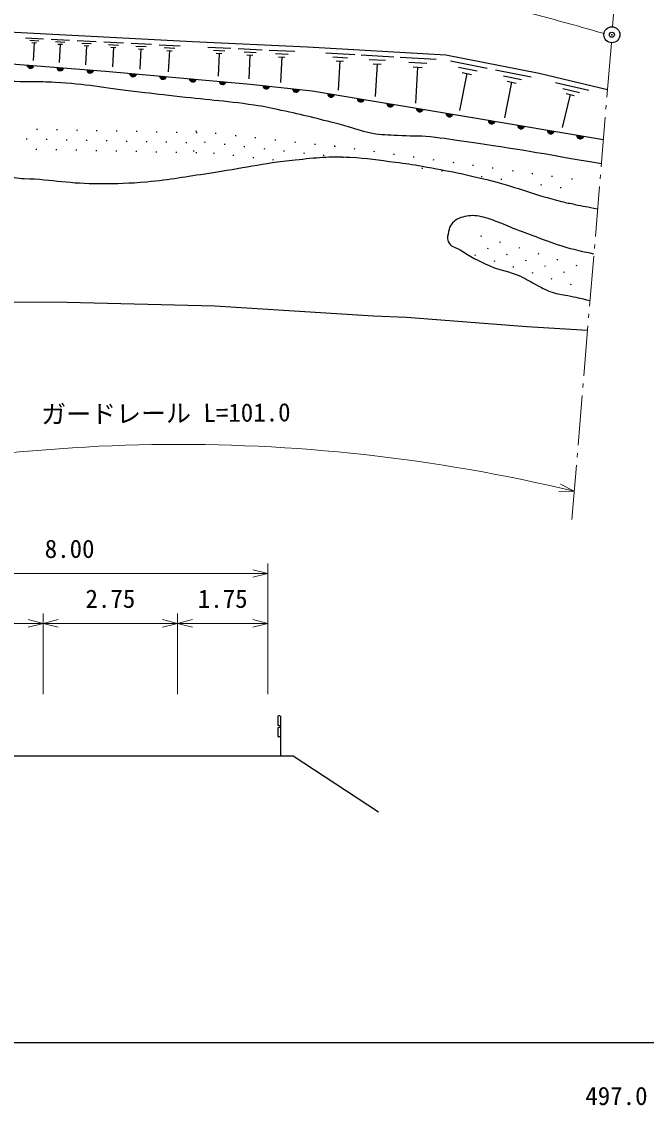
# Model space of a CAD drawing. Units: millimetres, scale not verified. Extents: x 40000 to 680000, y 20000 to 380000.
# Drawn here: x 505432 to 567993, y 198715 to 307270 of the extents above; entities that cross this region are included whole.
import ezdxf
from ezdxf.enums import TextEntityAlignment as Align

# ---------------------------------------------------------------- set-up
doc = ezdxf.new("R2010")
doc.units = ezdxf.units.MM
doc.header["$LTSCALE"] = 1000
doc.header["$PDMODE"] = 32
doc.header["$PDSIZE"] = 500
doc.linetypes.add('CHAIN', pattern=[18.5, 12, -1.5, 3.5, -1.5])
for name, color, linetype, lineweight in [('M-BGD', 7, 'Continuous', 25), ('M-BMK', 2, 'CHAIN', 13), ('M-BMK-HTXT', 7, 'Continuous', 13), ('M-BMK-SRVR', 3, 'Continuous', 25), ('M-STR-HTXT', 7, 'Continuous', 13), ('M-TTL-BAND', 7, 'Continuous', 25)]:
    doc.layers.add(name, color=color, linetype=linetype, lineweight=lineweight)
doc.layers.add('M-OTRS', color=6, linetype='Continuous')
doc.styles.add('ＭＳ ゴシック', font='')
doc.styles.get('ＭＳ ゴシック').set_extended_font_data('MS Gothic')

msp = doc.modelspace()

# ---------------------------------------------------------------- linework, layer by layer
at = {"layer": 'M-BGD'}
for p, q in [((505817, 305654), (507605, 305561)), ((506253, 305407), (507147, 305361)), ((506465, 305172), (506912, 305149)), ((506688, 305160), (506595, 303372)), ((508376, 305521), (510220, 305426)), ((508825, 305267), (509747, 305219)), ((510991, 305386), (512892, 305287)), ((511454, 305123), (512404, 305074)), ((513659, 305247), (515624, 305145)), ((516383, 305106), (518427, 305000)), ((509044, 305024), (509505, 305000)), ((509274, 305012), (509179, 303168)), ((511679, 304873), (512154, 304849)), ((511917, 304861), (511818, 302960)), ((514138, 304976), (515120, 304925)), ((514371, 304718), (514862, 304692)), ((514616, 304705), (514514, 302741)), ((516881, 304824), (517903, 304771)), ((517123, 304555), (517634, 304529)), ((517379, 304542), (517273, 302497)), ((519185, 304961), (521312, 304851)), ((519703, 304667), (520766, 304612)), ((519955, 304388), (520487, 304360)), ((520221, 304374), (520111, 302247)), ((524092, 304715), (526376, 304609)), ((524650, 304403), (525792, 304350)), ((524922, 304104), (525493, 304078)), ((525208, 304091), (525102, 301807)), ((527124, 304575), (529511, 304464)), ((527707, 304249), (528900, 304193)), ((530229, 304431), (532778, 304313)), ((530852, 304083), (532126, 304024)), ((535879, 304149), (538811, 303981)), ((527991, 303937), (528588, 303909)), ((528290, 303923), (528179, 301536)), ((531155, 303749), (531793, 303720)), ((531474, 303735), (531356, 301186)), ((536591, 303741), (538057, 303657)), ((536937, 303353), (537670, 303311)), ((537303, 303332), (537135, 300400)), ((539449, 303944), (542702, 303758)), ((540239, 303491), (541866, 303398)), ((540622, 303061), (541436, 303015)), ((541029, 303038), (540842, 299784)), ((543326, 303722), (546930, 303516)), ((544201, 303220), (546003, 303117)), ((548365, 303359), (552053, 302626)), ((544626, 302744), (545527, 302692)), ((545076, 302718), (544870, 299114)), ((549195, 302715), (551039, 302348)), ((550026, 302070), (549292, 298382)), ((549565, 302162), (550487, 301978)), ((552891, 302459), (556473, 301747)), ((553698, 301833), (555488, 301477)), ((554504, 301208), (553792, 297626)), ((554056, 301297), (554952, 301119)), ((558905, 301193), (562220, 300401)), ((560364, 299968), (559573, 296653)), ((559635, 300580), (561292, 300185)), ((559950, 300067), (560779, 299869)), ((506909, 296509), (507009, 296506)), ((508909, 296464), (509009, 296462)), ((510908, 296420), (511008, 296418)), ((512908, 296376), (513008, 296374)), ((505887, 295531), (505987, 295529)), ((507887, 295487), (507987, 295485)), ((509886, 295443), (509986, 295440)), ((511886, 295399), (511986, 295396)), ((513885, 295355), (513985, 295352)), ((514907, 296332), (515007, 296330)), ((515885, 295311), (515985, 295308)), ((516907, 296288), (517007, 296286)), ((518906, 296244), (519006, 296242)), ((520906, 296200), (521006, 296198)), ((522828, 296324), (522927, 296313)), ((522905, 296156), (523005, 296154)), ((524816, 296103), (524915, 296092)), ((526803, 295883), (526903, 295872)), ((528791, 295663), (528891, 295652)), ((530779, 295443), (530879, 295432)), ((506865, 294509), (506965, 294507)), ((508865, 294465), (508965, 294463)), ((510864, 294421), (510964, 294419)), ((512864, 294377), (512964, 294375)), ((514863, 294333), (514963, 294331)), ((516863, 294289), (516963, 294287)), ((517884, 295267), (517984, 295264)), ((518862, 294245), (518962, 294243)), ((519884, 295222), (519984, 295220)), ((520862, 294201), (520962, 294198)), ((521883, 295178), (521983, 295176)), ((522608, 294336), (522707, 294325)), ((523712, 295220), (523811, 295208)), ((525699, 294999), (525799, 294988)), ((527687, 294779), (527787, 294768)), ((529675, 294559), (529775, 294548)), ((531663, 294339), (531762, 294328)), ((532767, 295222), (532866, 295211)), ((534755, 295002), (534854, 294991)), ((536721, 294836), (536820, 294822)), ((536743, 294782), (536842, 294771)), ((538702, 294560), (538801, 294546)), ((540683, 294284), (540782, 294270)), ((522861, 294157), (522961, 294154)), ((524595, 294115), (524695, 294104)), ((526583, 293895), (526683, 293884)), ((528571, 293675), (528670, 293664)), ((530559, 293455), (530658, 293444)), ((533651, 294118), (533750, 294107)), ((535639, 293898), (535738, 293887)), ((537573, 293708), (537673, 293694)), ((542664, 294008), (542763, 293994)), ((544645, 293732), (544744, 293718)), ((546625, 293456), (546724, 293442)), ((548606, 293180), (548705, 293166)), ((545497, 292603), (545596, 292590)), ((547478, 292327), (547577, 292314)), ((550587, 292904), (550686, 292890)), ((552568, 292628), (552667, 292614)), ((554549, 292352), (554648, 292338)), ((556530, 292075), (556629, 292062)), ((551439, 291775), (551539, 291761)), ((553420, 291499), (553519, 291485)), ((557382, 290947), (557481, 290933)), ((558510, 291799), (558610, 291786)), ((560491, 291523), (560590, 291510)), ((559363, 290671), (559462, 290657)), ((551388, 285817), (551484, 285788)), ((552049, 284567), (552145, 284538)), ((553300, 285228), (553395, 285198)), ((555211, 284638), (555306, 284609)), ((550799, 283906), (550894, 283877)), ((553960, 283978), (554056, 283948)), ((555872, 283388), (555967, 283359)), ((557122, 284049), (557217, 284019)), ((559033, 283459), (559129, 283430)), ((552710, 283317), (552806, 283287)), ((554621, 282727), (554717, 282698)), ((557783, 282799), (557878, 282769)), ((560944, 282870), (561040, 282840)), ((556532, 282138), (556628, 282108)), ((558443, 281548), (558539, 281519)), ((559694, 282209), (559789, 282180)), ((560355, 280959), (560450, 280929)), ((531074, 237624), (531074, 236874)), ((531274, 237724), (531174, 237724)), ((531374, 233724), (531374, 237724)), ((531074, 236474), (531074, 235724)), ((531274, 235624), (531174, 235624))]:
    msp.add_line(p, q, dxfattribs=at)
for points in [[(271613, 256244), (273396, 252091), (274314, 250970), (275040, 250682), (277583, 250869), (290837, 251990), (299691, 252727), (313663, 255673), (335644, 261283), (357977, 268508), (371321, 272715), (387386, 277654), (409567, 284605), (415556, 287740), (426652, 290988), (461091, 300755), (479488, 305996), (485925, 307196), (499000, 306508), (522533, 305288), (534067, 304754), (547901, 303961), (557246, 302103), (564111, 300464)], [(361441, 264399), (374076, 268650), (397001, 276259), (418417, 283641), (417976, 285128), (424455, 285547), (432425, 287936), (456590, 295672), (465330, 298480), (477559, 301093), (489805, 303054), (493820, 303467), (498800, 303487), (513824, 302300), (528331, 301021), (534514, 300332), (550177, 297728), (563695, 295453)], [(448996, 270441), (454655, 271902), (462222, 273711), (462286, 273774), (465942, 274536), (466005, 274599), (467373, 274790), (467436, 274853), (479676, 276820), (482824, 277518), (487498, 278184), (497162, 279197), (509974, 279161), (524789, 278805), (540652, 277814), (543958, 277685), (556039, 276727), (562111, 276373)], [(478787, 228941), (487683, 234899), (490383, 234899), (490383, 233724), (532607, 233724), (541164, 228110)]]:
    msp.add_lwpolyline(points, dxfattribs=at)
for centre, radius, start, end in [((506316, 302947), 354, 184.28083, 346.68601), ((506316, 302947), 283, 186.50487, 344.46197), ((506316, 302947), 212, 190.25119, 340.71564), ((506316, 302947), 142, 197.96292, 333.00391), ((506316, 302947), 100, 208.28058, 322.68625), ((509307, 302711), 354, 184.28083, 346.68601), ((509307, 302711), 283, 186.50487, 344.46197), ((509307, 302711), 212, 190.25119, 340.71564), ((509307, 302711), 142, 197.96292, 333.00391), ((509307, 302711), 100, 208.28058, 322.68625), ((512298, 302475), 354, 184.28083, 346.68601), ((512298, 302475), 283, 186.50487, 344.46197), ((512298, 302475), 212, 190.25119, 340.71564), ((512298, 302475), 142, 197.96292, 333.00391), ((512298, 302475), 100, 208.28058, 322.68625), ((516600, 302110), 354, 183.75911, 346.16429), ((516600, 302110), 283, 185.98315, 343.94025), ((516600, 302110), 212, 189.72948, 340.19393), ((516600, 302110), 142, 197.44121, 332.4822), ((516600, 302110), 100, 207.75887, 322.16453), ((519588, 301846), 354, 183.75911, 346.16429), ((519588, 301846), 283, 185.98315, 343.94025), ((519588, 301846), 212, 189.72948, 340.19393), ((519588, 301846), 142, 197.44121, 332.4822), ((519588, 301846), 100, 207.75887, 322.16453), ((522577, 301583), 354, 183.75911, 346.16429), ((522577, 301583), 283, 185.98315, 343.94025), ((522577, 301583), 212, 189.72948, 340.19393), ((522577, 301583), 142, 197.44121, 332.4822), ((522577, 301583), 100, 207.75887, 322.16453), ((525565, 301319), 354, 183.75911, 346.16429), ((525565, 301319), 283, 185.98315, 343.94025), ((525565, 301319), 212, 189.72948, 340.19393), ((525565, 301319), 142, 197.44121, 332.4822), ((525565, 301319), 100, 207.75887, 322.16453), ((529937, 300897), 354, 182.44365, 344.84883), ((529937, 300897), 283, 184.66769, 342.62479), ((529937, 300897), 212, 188.41401, 338.87846), ((529937, 300897), 142, 196.12574, 331.16673), ((529937, 300897), 100, 206.44341, 320.84907), ((532919, 300565), 354, 182.44365, 344.84883), ((532919, 300565), 283, 184.66769, 342.62479), ((532919, 300565), 212, 188.41401, 338.87846), ((532919, 300565), 142, 196.12574, 331.16673), ((532919, 300565), 100, 206.44341, 320.84907), ((536435, 300068), 354, 179.35646, 341.76164), ((536435, 300068), 283, 181.5805, 339.5376), ((536435, 300068), 212, 185.32683, 335.79127), ((536435, 300068), 142, 193.03855, 328.07954), ((536435, 300068), 100, 203.35622, 317.76188), ((539395, 299576), 354, 179.35646, 341.76164), ((539395, 299576), 283, 181.5805, 339.5376), ((539395, 299576), 212, 185.32683, 335.79127), ((539395, 299576), 142, 193.03855, 328.07954), ((539395, 299576), 100, 203.35622, 317.76188), ((542354, 299084), 354, 179.35646, 341.76164), ((542354, 299084), 283, 181.5805, 339.5376), ((542354, 299084), 212, 185.32683, 335.79127), ((542354, 299084), 142, 193.03855, 328.07954), ((542354, 299084), 100, 203.35622, 317.76188), ((545314, 298592), 354, 179.35646, 341.76164), ((545314, 298592), 283, 181.5805, 339.5376), ((545314, 298592), 212, 185.32683, 335.79127), ((545314, 298592), 142, 193.03855, 328.07954), ((545314, 298592), 100, 203.35622, 317.76188), ((548273, 298099), 354, 179.35646, 341.76164), ((548273, 298099), 283, 181.5805, 339.5376), ((548273, 298099), 212, 185.32683, 335.79127), ((548273, 298099), 142, 193.03855, 328.07954), ((548273, 298099), 100, 203.35622, 317.76188), ((552507, 297391), 354, 179.24558, 341.65076), ((552507, 297391), 283, 181.46962, 339.42672), ((552507, 297391), 212, 185.21595, 335.68039), ((552507, 297391), 142, 192.92768, 327.96866), ((552507, 297391), 100, 203.24534, 317.651), ((555466, 296893), 354, 179.24558, 341.65076), ((555466, 296893), 283, 181.46962, 339.42672), ((555466, 296893), 212, 185.21595, 335.68039), ((555466, 296893), 142, 192.92768, 327.96866), ((555466, 296893), 100, 203.24534, 317.651), ((558424, 296395), 354, 179.24558, 341.65076), ((558424, 296395), 283, 181.46962, 339.42672), ((558424, 296395), 212, 185.21595, 335.68039), ((558424, 296395), 142, 192.92768, 327.96866), ((558424, 296395), 100, 203.24534, 317.651), ((561382, 295897), 354, 179.24558, 341.65076), ((561382, 295897), 283, 181.46962, 339.42672), ((561382, 295897), 212, 185.21595, 335.68039), ((561382, 295897), 142, 192.92768, 327.96866), ((561382, 295897), 100, 203.24534, 317.651), ((531174, 237624), 100, 90, 180), ((531174, 236874), 100, 180, 270), ((531174, 236674), 100, 270, 90), ((531174, 236474), 100, 90, 180), ((531174, 235724), 100, 180, 270)]:
    msp.add_arc(centre, radius, start, end, dxfattribs=at)
for points, knots in [([(563493, 293025), (556972, 294143), (555282, 294479), (549991, 295228), (548579, 295428), (547792, 295576), (546373, 295724), (545091, 295858), (544361, 295772), (543075, 295852), (542088, 295914), (541525, 295895), (540553, 296076), (539233, 296323), (538539, 296656), (537238, 296989), (534980, 297567), (533716, 297905), (531434, 298382), (530380, 298602), (529795, 298763), (528728, 298910), (525608, 299342), (523845, 299454), (520715, 299807), (519138, 299985), (518256, 300090), (516680, 300271), (513600, 300626), (511891, 301021), (508794, 301184), (507845, 301234), (507311, 301243), (506361, 301248), (503337, 301265), (501637, 301411), (498619, 301216), (496676, 301091), (495596, 300914), (493656, 300752), (490798, 300512), (489170, 300667), (486330, 300271), (484959, 300080), (484204, 299887), (482840, 299647), (479726, 299099), (477962, 298902), (474858, 298302), (473684, 298075), (473010, 298004), (471864, 297661), (471055, 297419), (470663, 297113), (469863, 296845), (468630, 296432), (467899, 296284), (466604, 296172), (466036, 296123), (465693, 296453), (465147, 296284), (464529, 296093), (464298, 295727), (463834, 295276), (462946, 294410), (462622, 293759), (461737, 292890), (461473, 292630), (461214, 292616), (460960, 292346), (460292, 291633), (459792, 291271), (459439, 290360), (459191, 289719), (459060, 289318), (459103, 288631), (459148, 287915), (459300, 287520), (459567, 286854), (459806, 286258), (459945, 285882), (460419, 285449), (460697, 285194), (460896, 285068), (461262, 284979), (461862, 284833), (462226, 285008), (462842, 285064), (464159, 285186), (464871, 285518), (466193, 285555), (467658, 285597), (468479, 285521), (469941, 285429), (472167, 285289), (473406, 285112), (475625, 284900), (477536, 284718), (478598, 284480), (480517, 284420), (481856, 284378), (482618, 284398), (483943, 284596), (485056, 284762), (485686, 284889), (486745, 285269), (488686, 285965), (489666, 286621), (491589, 287366), (492406, 287683), (492877, 287840), (493734, 288023), (495174, 288330), (496027, 288179), (497497, 288263), (498730, 288333), (499430, 288264), (500655, 288423), (501302, 288507), (501733, 288473), (502272, 288839), (502555, 289031), (502644, 289242), (502769, 289560), (502967, 290064), (502869, 290417), (503105, 290905), (503267, 291239), (503456, 291429), (503809, 291545), (504502, 291772), (504946, 291584), (505675, 291561), (508638, 291469), (510283, 291032), (513248, 291049), (515091, 291059), (516128, 291074), (517963, 291241), (520422, 291464), (521781, 291747), (524224, 292105), (527589, 292599), (529446, 293089), (532830, 293434), (534969, 293653), (536182, 293803), (538330, 293691), (540108, 293597), (541095, 293418), (542861, 293194), (543909, 293062), (544495, 292977), (545535, 292794), (548276, 292311), (549807, 291996), (552508, 291321), (555269, 290630), (556734, 289942), (559497, 289255), (560018, 289126), (560316, 289077), (560842, 288967), (561729, 288782), (562014, 288730), (563119, 288519)], [0, 0, 0, 0, 1, 1, 1, 2, 2, 2, 3, 3, 3, 4, 4, 4, 5, 5, 5, 6, 6, 6, 7, 7, 7, 8, 8, 8, 9, 9, 9, 10, 10, 10, 11, 11, 11, 12, 12, 12, 13, 13, 13, 14, 14, 14, 15, 15, 15, 16, 16, 16, 17, 17, 17, 18, 18, 18, 19, 19, 19, 20, 20, 20, 21, 21, 21, 22, 22, 22, 23, 23, 23, 24, 24, 24, 25, 25, 25, 26, 26, 26, 27, 27, 27, 28, 28, 28, 29, 29, 29, 30, 30, 30, 31, 31, 31, 32, 32, 32, 33, 33, 33, 34, 34, 34, 35, 35, 35, 36, 36, 36, 37, 37, 37, 38, 38, 38, 39, 39, 39, 40, 40, 40, 41, 41, 41, 42, 42, 42, 43, 43, 43, 44, 44, 44, 45, 45, 45, 46, 46, 46, 47, 47, 47, 48, 48, 48, 49, 49, 49, 50, 50, 50, 51, 51, 51, 52, 52, 52, 53, 53, 53, 54, 54, 54, 55, 55, 55, 55]), ([(562744, 283996), (561633, 284212), (561312, 284286), (560408, 284528), (559159, 284863), (558489, 285153), (557270, 285585), (556363, 285906), (555860, 286100), (554964, 286449), (554140, 286771), (553697, 287000), (552861, 287293), (552242, 287510), (551899, 287675), (551250, 287773), (550612, 287869), (550222, 287870), (549601, 287698), (549111, 287563), (548829, 287392), (548501, 287004), (548292, 286757), (548259, 286552), (548192, 286236), (548111, 285860), (548025, 285617), (548149, 285254), (548332, 284716), (548853, 284714), (549334, 284411), (550433, 283716), (551070, 283346), (552264, 282831), (553445, 282321), (554204, 282286), (555381, 281763), (556080, 281453), (556421, 281179), (557105, 280835), (557658, 280556), (557958, 280369), (558546, 280173), (559143, 279973), (559509, 279975), (560125, 279842), (560999, 279653), (561276, 279587), (562357, 279335)], [0, 0, 0, 0, 1, 1, 1, 2, 2, 2, 3, 3, 3, 4, 4, 4, 5, 5, 5, 6, 6, 6, 7, 7, 7, 8, 8, 8, 9, 9, 9, 10, 10, 10, 11, 11, 11, 12, 12, 12, 13, 13, 13, 14, 14, 14, 15, 15, 15, 16, 16, 16, 16])]:
    msp.add_open_spline(points, degree=3, knots=knots, dxfattribs=at)
at = {"layer": 'M-BMK'}
msp.add_arc((501613, 94975), 220053, 73.59809, 82.42083, dxfattribs=at)
at = {"layer": 'M-BMK-HTXT'}
for p, q in [((564599, 306761), (564931, 310732)), ((564501, 305164), (564048, 299712)), ((563982, 298914), (563949, 298516)), ((563883, 297719), (563469, 292736)), ((563403, 291938), (563370, 291540)), ((563304, 290742), (562890, 285760)), ((562824, 284962), (562791, 284564)), ((562725, 283766), (562311, 278784)), ((562245, 277986), (562212, 277588)), ((562146, 276790), (561732, 271808)), ((561666, 271010), (561633, 270612)), ((561567, 269814), (561153, 264832)), ((561087, 264034), (561054, 263636)), ((560988, 262838), (560535, 257386))]:
    msp.add_line(p, q, dxfattribs=at)
at = {"layer": 'M-BMK-SRVR'}
msp.add_circle((564543, 305963), 800, dxfattribs=at)
at = {"layer": 'M-OTRS'}
msp.add_point((564543, 305963), dxfattribs=at)
at = {"layer": 'M-STR-HTXT'}
for p, q in [((560771, 260224), (559400, 260939)), ((560771, 260224), (559225, 260210)), ((530082, 239899), (530082, 252998)), ((490383, 251998), (530082, 251998)), ((530082, 251998), (528582, 252373)), ((530082, 251998), (528582, 251623)), ((507582, 239899), (507582, 247998)), ((521052, 239899), (521052, 247998)), ((494223, 246998), (507582, 246998)), ((507582, 246998), (506082, 247373)), ((507582, 246998), (506082, 246623)), ((507582, 246998), (509082, 247373)), ((507582, 246998), (521052, 246998)), ((507582, 246998), (509082, 246623)), ((521052, 246998), (519552, 247373)), ((521052, 246998), (519552, 246623)), ((521052, 246998), (522552, 247373)), ((521052, 246998), (530082, 246998)), ((521052, 246998), (522552, 246623)), ((530082, 246998), (528582, 247373)), ((530082, 246998), (528582, 246623))]:
    msp.add_line(p, q, dxfattribs=at)
msp.add_arc((521184, 95708), 169212, 76.47042, 105.35843, dxfattribs=at)
at = {"layer": 'M-TTL-BAND'}
msp.add_line((40000, 205000), (579000, 205000), dxfattribs=at)

# ---------------------------------------------------------------- texts
at = {"layer": 'M-STR-HTXT', "style": 'ＭＳ ゴシック'}
msp.add_text('ガードレール L=101.0', height=1833, rotation=0.491, dxfattribs=at).set_placement((519886, 266579), align=Align.BOTTOM_CENTER)
for s, p in [('8.00', (510233, 252998)), ('2.75', (514317, 247998)), ('1.75', (525567, 247998))]:
    msp.add_text(s, height=1833, dxfattribs=at).set_placement(p, align=Align.BOTTOM_CENTER)
at = {"layer": 'M-TTL-BAND', "style": 'ＭＳ ゴシック'}
msp.add_text('497.0', height=1833, dxfattribs=at).set_placement((565000, 198195), align=Align.BOTTOM_CENTER)

doc.saveas('drawing.dxf')
